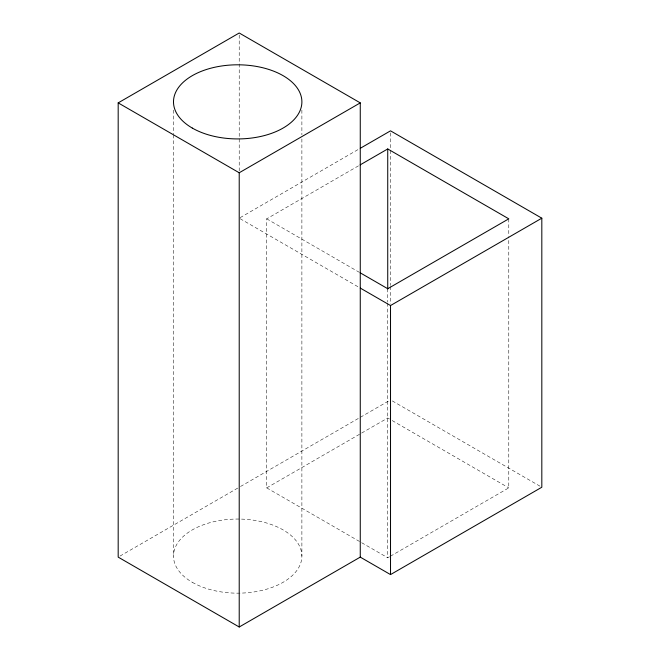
<?xml version="1.0" encoding="UTF-8"?>
<svg xmlns="http://www.w3.org/2000/svg" width="660" height="660" viewBox="0 0 660 660"><rect width="100%" height="100%" fill="white"/><g stroke="black" fill="none" stroke-linecap="round" stroke-linejoin="round"><path stroke-width="0.49" stroke-dasharray="3.3 2.47" d="M240.108 217.676L358.479 149.333M389.515 556.735L387.733 557.766L266.698 487.88L266.698 218.831L359.254 165.396M119.963 556.091L239.621 487.006M240.512 486.494L389.631 400.397M266.698 487.88L387.733 418.003L391.298 420.057M390.406 556.223L508.778 487.88L508.778 237.386M266.698 218.831L359.254 272.275M240.108 218.699L358.479 287.042M392.296 400.909L540.037 486.205M392.188 420.568L508.778 487.88M508.778 218.831L508.778 236.362M390.522 132.899L390.522 149.391M390.522 150.422L390.522 285.458M390.522 286.489L390.522 304.021M387.733 288.717L387.733 302.115M387.733 303.146L387.733 557.766M301.884 110.105L301.884 134.83M301.884 138.946L301.884 556.099M239.217 35.054L239.217 170.866M173.506 110.105L173.506 133.798M173.506 134.83L173.506 556.099M192.307 582.31A64.193 37.059 0 0 0 299.698 565.694A64.193 37.059 0 0 0 221.084 520.303A64.193 37.059 0 0 0 192.307 582.31"/><path stroke-width="0.99" d="M118.181 102.877L239.217 33L360.261 102.877L360.261 557.122L239.217 627L118.181 557.122L118.181 102.877L239.217 172.763L360.261 102.877M360.261 148.31L390.522 130.837L541.819 218.188L541.819 487.237L390.522 574.588L360.261 557.122M360.145 164.885L387.733 148.954L508.778 218.831L387.733 288.717L360.145 272.786M360.261 288.073L390.522 305.539L541.819 218.188M390.522 305.539L390.522 574.588M387.733 148.954L387.733 289.146M239.217 172.763L239.217 627M192.307 128.073A64.193 37.059 0 0 0 299.698 111.457A64.193 37.059 0 0 0 221.084 66.066A64.193 37.059 0 0 0 192.307 128.073"/></g></svg>
